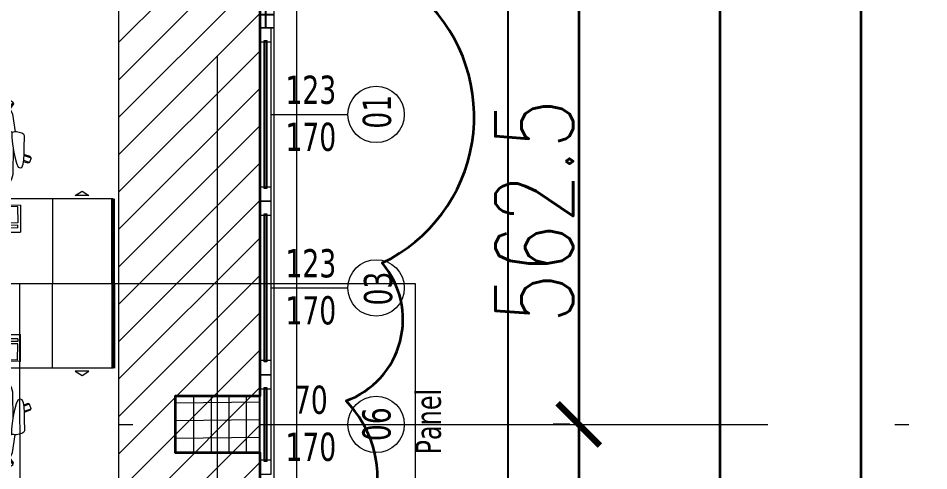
# Model space of a CAD drawing. Extents: x 6529560 to 6558080, y 5579316 to 5588131.
# Drawn here: x 6543623.87 to 6543630.32, y 5579568.52 to 5579571.72 of the extents above; entities that cross this region are included whole.
import ezdxf

# ---------------------------------------------------------------- set-up
doc = ezdxf.new("R2010")
doc.units = 0
doc.header["$MEASUREMENT"] = 0
doc.header["$PDSIZE"] = -5
doc.linetypes.add('ACAD_ISO10W100', pattern=[18, 12, -3, 0, -3])
doc.linetypes.add('GR_SOLID', pattern=[0])
doc.layers.get('0').update_dxf_attribs({"color": 2, "linetype": 'CONTINUOUS', "lineweight": 5})
doc.layers.get('Defpoints').update_dxf_attribs({"linetype": 'CONTINUOUS'})
for name, color, linetype, lineweight in [('arch_droga', 1, 'CONTINUOUS', 25), ('arch_drzwi i okna', 4, 'CONTINUOUS', 15), ('arch_drzwi i okna_znaczniki', 130, 'CONTINUOUS', 9), ('arch_fundamenty na rzucie', 3, 'CONTINUOUS', 15), ('arch_meble', 5, 'GR_SOLID', 13), ('arch_osie', 181, 'CONTINUOUS', 5), ('arch_powierzchnia', 6, 'CONTINUOUS', 35), ('arch_sciany zewnetrzne wypelnienie', 94, 'CONTINUOUS', 25), ('arch_sciany zewnętrzne', 94, 'CONTINUOUS', 18), ('arch_slupy wypelnienie', 9, 'CONTINUOUS', 13), ('arch_słupy', 8, 'CONTINUOUS', 25), ('arch_wymiary', 2, 'CONTINUOUS', 13), ('arch_wzmocnienie plyty betonowej', 6, 'CONTINUOUS', 15)]:
    doc.layers.add(name, color=color, linetype=linetype, lineweight=lineweight)
doc.styles.add('styl1', font='romans.shx', dxfattribs={"width": 0.75})
doc.styles.add('TABELKA', font='tahoma.ttf', dxfattribs={"width": 0.8})
doc.dimstyles.new('wymiary hala', dxfattribs={"dimtxt": 0.55, "dimasz": 0.3, "dimexe": 0.18, "dimexo": 0.0625, "dimgap": 0.04, "dimtad": 1, "dimtoh": 1, "dimdec": 1, "dimlfac": 100, "dimzin": 0, "dimdsep": 46, "dimtxsty": 'styl1', "dimblk": 'ARCHTICK', "dimcen": 0.09, "dimadec": 0, "dimazin": 0, "dimtfac": 1, "dimtdec": 1, "dimtofl": 0, "dimtmove": 0, "dimatfit": 3, "dimldrblk": 'ARCHTICK', "dimfxl": 1, "dimtolj": 1, "dimtzin": 0, "dimarcsym": 0})

# ---------------------------------------------------------------- blocks, each defined once
blk = doc.blocks.new('ZT_z_opisami')
at = {"layer": 'arch_droga', "color": 7, "linetype": 'Continuous'}
blk.add_line((6540949.16531281, 5579462.636775206), (6540949.165314734, 5579497.081324448), dxfattribs=at)
blk = doc.blocks.new('_ArchTick')
at = {"color": 0, "linetype": 'ByBlock', "const_width": 0.15}
blk.add_lwpolyline([(-0.5, -0.5), (0.5, 0.5)], dxfattribs=at)
blk = doc.blocks.new('*D93')
at = {"layer": 'arch_wymiary', "color": 0, "lineweight": -2, "transparency": 16777216}
for p, q in [((6543627.904740482, 5579608.220170514), (6543630.022240481, 5579608.220170514)), ((6543629.842240481, 5579608.220170514), (6543629.842240481, 5579506.970170537)), ((6543627.904741518, 5579506.970170537), (6543630.022240481, 5579506.970170537))]:
    blk.add_line(p, q, dxfattribs=at)
at = {"layer": 'Defpoints', "color": 0, "transparency": 16777216}
for p in [(6543627.842240481, 5579608.220170514), (6543627.842241517, 5579506.970170537), (6543629.842240481, 5579506.970170537)]:
    blk.add_point(p, dxfattribs=at)
at = {"layer": 'arch_wymiary', "color": 0, "lineweight": -2, "transparency": 16777216, "xscale": 0.3, "yscale": 0.3, "zscale": 0.3}
for p, rotation in [((6543629.842240481, 5579608.220170514), 90), ((6543629.842240481, 5579506.970170537), 270)]:
    blk.add_blockref('_ArchTick', p, dxfattribs=dict(at, rotation=rotation))
at = {"layer": 'arch_wymiary', "color": 0, "transparency": 16777216, "insert": (6543629.527240481, 5579557.595170525), "char_height": 0.55, "attachment_point": 5, "rotation": 90, "style": 'styl1'}
blk.add_mtext('\\A1;10125.0', dxfattribs=at)
blk = doc.blocks.new('*D97')
at = {"layer": 'arch_wymiary', "color": 0, "lineweight": -2, "transparency": 16777216}
for p, q in [((6543627.904739966, 5579585.720131917), (6543629.022240481, 5579585.720131917)), ((6543628.842240482, 5579563.220170515), (6543628.842240482, 5579585.720131917)), ((6543627.904740206, 5579563.220170515), (6543629.022240481, 5579563.220170515))]:
    blk.add_line(p, q, dxfattribs=at)
at = {"layer": 'Defpoints', "color": 0, "transparency": 16777216}
for p in [(6543627.842239966, 5579585.720131917), (6543628.842240482, 5579585.720131917), (6543627.842240206, 5579563.220170515)]:
    blk.add_point(p, dxfattribs=at)
at = {"layer": 'arch_wymiary', "color": 0, "lineweight": -2, "transparency": 16777216, "xscale": 0.3, "yscale": 0.3, "zscale": 0.3}
for p, rotation in [((6543628.842240482, 5579585.720131917), 90), ((6543628.842240482, 5579563.220170515), 270)]:
    blk.add_blockref('_ArchTick', p, dxfattribs=dict(at, rotation=rotation))
at = {"layer": 'arch_wymiary', "color": 0, "transparency": 16777216, "insert": (6543628.527240481, 5579574.470151215), "char_height": 0.55, "attachment_point": 5, "rotation": 90, "style": 'styl1'}
blk.add_mtext('\\A1;2250.0', dxfattribs=at)
blk = doc.blocks.new('*D105')
at = {"layer": 'arch_wymiary', "color": 0, "lineweight": -2, "transparency": 16777216}
for p, q in [((6543627.779840753, 5579574.470048615), (6543627.662240481, 5579574.470048615)), ((6543627.842240481, 5579574.470048615), (6543627.842240481, 5579568.84517059)), ((6543627.779840753, 5579568.84517059), (6543627.662240481, 5579568.84517059))]:
    blk.add_line(p, q, dxfattribs=at)
at = {"layer": 'Defpoints', "color": 0, "transparency": 16777216}
for p in [(6543627.842340753, 5579574.470048615), (6543627.842240481, 5579568.84517059), (6543627.842340753, 5579568.84517059)]:
    blk.add_point(p, dxfattribs=at)
at = {"layer": 'arch_wymiary', "color": 0, "lineweight": -2, "transparency": 16777216, "xscale": 0.3, "yscale": 0.3, "zscale": 0.3}
for p, rotation in [((6543627.842240481, 5579574.470048615), 90), ((6543627.842240481, 5579568.84517059), 270)]:
    blk.add_blockref('_ArchTick', p, dxfattribs=dict(at, rotation=rotation))
at = {"layer": 'arch_wymiary', "color": 0, "transparency": 16777216, "insert": (6543627.527240481, 5579570.357609679), "char_height": 0.55, "attachment_point": 5, "rotation": 90, "style": 'styl1'}
blk.add_mtext('\\A1;562.5', dxfattribs=at)
blk = doc.blocks.new('*D106')
at = {"layer": 'arch_wymiary', "color": 0, "lineweight": -2, "transparency": 16777216}
for p, q in [((6543627.779840753, 5579568.84517059), (6543627.662240481, 5579568.84517059)), ((6543627.842240481, 5579568.84517059), (6543627.842240481, 5579563.220170515)), ((6543627.904740206, 5579563.220170515), (6543628.022240482, 5579563.220170515))]:
    blk.add_line(p, q, dxfattribs=at)
at = {"layer": 'Defpoints', "color": 0, "transparency": 16777216}
for p in [(6543627.842340753, 5579568.84517059), (6543627.842240206, 5579563.220170515), (6543627.842240481, 5579563.220170515)]:
    blk.add_point(p, dxfattribs=at)
at = {"layer": 'arch_wymiary', "color": 0, "lineweight": -2, "transparency": 16777216, "xscale": 0.3, "yscale": 0.3, "zscale": 0.3}
for p, rotation in [((6543627.842240481, 5579568.84517059), 90), ((6543627.842240481, 5579563.220170515), 270)]:
    blk.add_blockref('_ArchTick', p, dxfattribs=dict(at, rotation=rotation))
at = {"layer": 'arch_wymiary', "color": 0, "transparency": 16777216, "insert": (6543627.527240481, 5579566.032670552), "char_height": 0.55, "attachment_point": 5, "rotation": 90, "style": 'styl1'}
blk.add_mtext('\\A1;562.5', dxfattribs=at)
blk = doc.blocks.new('biurko_nowe')
at = {"layer": 'arch_meble'}
for p, q in [((0, 0), (1.600001689977943, 0)), ((0, 0), (1.600001689977943, 0)), ((0, 0), (0, -0.6000006869435311)), ((1.600001689977943, 0), (1.600001689977943, -0.6000007493421436)), ((1.600001689977943, 0), (1.600001689977943, -0.6000007493421436)), ((0.7906813872978092, -0.0795829808339477), (0.4108569035306573, -0.2345217624679208)), ((0.8057896271347998, -0.1166200572624803), (0.4259651433676482, -0.2715588398277759)), ((0.5300683714449406, -0.1426927149295807), (0.6412534378468991, -0.0973378745839)), ((0.6563616786152126, -0.1343749519437551), (0.6412534378468991, -0.0973378745839)), ((0.8057896271347998, -0.1166200572624803), (0.7906813872978092, -0.0795829808339477)), ((0.5451766112819314, -0.1797297922894359), (0.5300683714449406, -0.1426927149295807)), ((0.4259651433676482, -0.2715588398277759), (0.4108569035306573, -0.2345217624679208)), ((0.4603331731632352, -0.550135612487793), (0.4618332730606199, -0.3596412800252438)), ((0.4618332730606199, -0.3596412800252438), (0.9444189127534627, -0.3634415324777365)), ((0.9429188137874007, -0.5539358640089631), (0.9444189127534627, -0.3634415324777365)), ((0.4830112457275391, -0.5403138743713499), (0.4839146528393031, -0.4255922874435783)), ((0.4839146528393031, -0.4255922874435783), (0.5489127179607749, -0.4261041330173612)), ((0.4841951122507453, -0.3899773471057415), (0.4840478664264083, -0.4086757907643915)), ((0.9240347743034362, -0.4121405882760883), (0.4840478664264083, -0.4086757907643915)), ((0.9241820201277732, -0.3934421446174383), (0.4841951122507453, -0.3899773471057415)), ((0.5480093117803336, -0.5408257190138102), (0.5489127179607749, -0.4261041330173612)), ((0.5539125697687269, -0.4261435056105256), (0.5534816356375813, -0.4808668773621321)), ((0.60891093313694, -0.4265766050666571), (0.5539125697687269, -0.4261435056105256)), ((0.60891093313694, -0.4265766050666571), (0.6084799990057946, -0.4812999768182636)), ((0.613007377833128, -0.5413375645875931), (0.6139107840135694, -0.4266159776598215)), ((0.923901560716331, -0.4290570849552751), (0.6139107840135694, -0.4266159776598215)), ((0.922998153604567, -0.543778670951724), (0.923901560716331, -0.4290570849552751)), ((0.9241820201277732, -0.3934421446174383), (0.9240347743034362, -0.4121405882760883)), ((0.5534816356375813, -0.4808668773621321), (0.6084799990057946, -0.4812999768182636)), ((0.5732448045164347, -0.5110234748572112), (0.5731266858056188, -0.5260230293497444)), ((0.5882443580776453, -0.5111415935680271), (0.5732448045164347, -0.5110234748572112)), ((0.588126240298152, -0.5261411471292377), (0.5882443580776453, -0.5111415935680271)), ((0.9429188137874007, -0.5539358640089631), (0.4603331731632352, -0.550135612487793)), ((0.5480093117803336, -0.5408257190138102), (0.4830112457275391, -0.5403138743713499)), ((0.5530091635882854, -0.5408650916069746), (0.5531272813677788, -0.525865538045764)), ((0.6080075269564987, -0.5412981910631061), (0.5530091635882854, -0.5408650916069746)), ((0.5731266858056188, -0.5260230293497444), (0.5531272813677788, -0.525865538045764)), ((0.608125644735992, -0.5262986375018955), (0.588126240298152, -0.5261411471292377)), ((0.6080075269564987, -0.5412981910631061), (0.608125644735992, -0.5262986375018955)), ((0.922998153604567, -0.543778670951724), (0.613007377833128, -0.5413375645875931)), ((1.600001689977943, -0.6000007493421436), (-9.313226e-10, -0.6000007493421436)), ((0.6264113476499916, -0.6229692585766315, 7.579553257383031), (0.6336949830874801, -0.6156529122963548, 7.579553257383031)), ((0.6265009650960565, -0.6629692073911428, 7.579553257383031), (0.6264113476499916, -0.6229692585766315, 7.579553257383031)), ((0.6336922273039818, -0.6144229136407376, 7.579553257383031), (0.6531382109969855, -0.6143793463706971, 7.579553257383031)), ((0.6338200001046062, -0.6714528417214752, 7.579553257383031), (0.6336922273039818, -0.6144229136407376, 7.579553257383031)), ((0.6725841946899891, -0.6143357791006565, 7.579553257383031), (0.6531382109969855, -0.6143793463706971, 7.579553257383031)), ((0.6727119665592909, -0.6713657071813941, 7.579553257383031), (0.6725841946899891, -0.6143357791006565, 7.579553257383031)), ((0.6799032967537642, -0.6228494131937623, 7.579553257383031), (0.6725869504734874, -0.6155657768249512, 7.579553257383031)), ((0.6799929141998291, -0.6628493620082736, 7.579553257383031), (0.6799032967537642, -0.6228494131937623, 7.579553257383031)), ((1.427901355549693, -0.6227659145370126), (1.332100294530391, -0.6227659145370126)), ((1.332100294530391, -0.6227659145370126), (1.380000825040042, -0.6529601151123643)), ((1.380000825040042, -0.6529601151123643), (1.427901355549693, -0.6227659145370126)), ((0.4561648229137063, -0.709611008875072, 7.579553257383031), (0.4436806784942747, -0.7167090056464076, 7.579553257383031)), ((0.4998385170474649, -0.693333100527525, 7.579553257383031), (0.4561648229137063, -0.709611008875072, 7.579553257383031)), ((0.8067901460453867, -0.6926453942433, 7.579553257383031), (0.4998385170474649, -0.693333100527525, 7.579553257383031)), ((0.6338173113763333, -0.670252843759954, 7.579553257383031), (0.6265009650960565, -0.6629692073911428, 7.579553257383031)), ((0.6338200001046062, -0.6714528417214752, 7.579553257383031), (0.6416599899530411, -0.6714352769777179, 7.579553257383031)), ((0.6416334407404066, -0.6595852915197611, 7.579553257383031), (0.6438002418726683, -0.6536904154345394, 7.579553257383031)), ((0.6417083386331797, -0.6930152494460345, 7.579553257383031), (0.6416334407404066, -0.6595852915197611, 7.579553257383031)), ((0.6438002418726683, -0.6536904154345394, 7.579553257383031), (0.6513157961890103, -0.651693569496274, 7.579553257383031)), ((0.6513157961890103, -0.651693569496274, 7.579553257383031), (0.65322180185467, -0.6516892993822694, 7.579553257383031)), ((0.65512780752033, -0.6516850292682648, 7.579553257383031), (0.65322180185467, -0.6516892993822694, 7.579553257383031)), ((0.6626522345468402, -0.6536481780931354, 7.579553257383031), (0.65512780752033, -0.6516850292682648, 7.579553257383031)), ((0.6648454274982214, -0.6595332864671946, 7.579553257383031), (0.6626522345468402, -0.6536481780931354, 7.579553257383031)), ((0.6649203253909945, -0.6929632443934679, 7.579553257383031), (0.6648454274982214, -0.6595332864671946, 7.579553257383031)), ((0.6727119665592909, -0.6713657071813941, 7.579553257383031), (0.664871976710856, -0.6713832719251513, 7.579553257383031)), ((0.6727092787623405, -0.6701657082885504, 7.579553257383031), (0.6799929141998291, -0.6628493620082736, 7.579553257383031)), ((0.850536341778934, -0.7087274445220828, 7.579553257383031), (0.8067901460453867, -0.6926453942433, 7.579553257383031)), ((0.8630521660670638, -0.7157694296911359, 7.579553257383031), (0.850536341778934, -0.7087274445220828, 7.579553257383031)), ((0.4269714895635844, -0.7394165266305209, 7.579553257383031), (0.4165554819628597, -0.7724599875509739, 7.579553257383031)), ((0.4169905940070749, -0.9666684418916702, 7.579553257383031), (0.4165554819628597, -0.7724599875509739, 7.579553257383031)), ((0.4345511896535755, -0.7258794941008091, 7.579553257383031), (0.4269714895635844, -0.7394165266305209, 7.579553257383031)), ((0.4436806784942747, -0.7167090056464076, 7.579553257383031), (0.4345511896535755, -0.7258794941008091, 7.579553257383031)), ((0.4545789733529091, -0.7513466076925397, 7.579553257383031), (0.4450884200632573, -0.7814541812986135, 7.579553257383031)), ((0.4586492236703635, -0.7440773081034422, 7.579553257383031), (0.4545789733529091, -0.7513466076925397, 7.579553257383031)), ((0.4620085526257754, -0.7407028917223215, 7.579553257383031), (0.4586492236703635, -0.7440773081034422, 7.579553257383031)), ((0.4688636939972639, -0.7368053263053298, 7.579553257383031), (0.4620085526257754, -0.7407028917223215, 7.579553257383031)), ((0.5052649648860097, -0.7232379699125886, 7.579553257383031), (0.4688636939972639, -0.7368053263053298, 7.579553257383031)), ((0.801497752778232, -0.7225742796435953, 7.579553257383031), (0.5052649648860097, -0.7232379699125886, 7.579553257383031)), ((0.8379594506695865, -0.7359783900901676, 7.579553257383031), (0.801497752778232, -0.7225742796435953, 7.579553257383031)), ((0.8448319882154464, -0.7398452004417777, 7.579553257383031), (0.8379594506695865, -0.7359783900901676, 7.579553257383031)), ((0.8482064045965672, -0.7432045293971897, 7.579553257383031), (0.8448319882154464, -0.7398452004417777, 7.579553257383031)), ((0.8523091860115528, -0.7504555182531476, 7.579553257383031), (0.8482064045965672, -0.7432045293971897, 7.579553257383031)), ((0.8619345519691705, -0.7805202640593052, 7.579553257383031), (0.8523091860115528, -0.7504555182531476, 7.579553257383031)), ((0.8722226545214653, -0.7248989185318351, 7.579553257383031), (0.8630521660670638, -0.7157694296911359, 7.579553257383031)), ((0.8798629352822899, -0.7384018516167999, 7.579553257383031), (0.8722226545214653, -0.7248989185318351, 7.579553257383031)), ((0.8904269011691212, -0.7713983077555895, 7.579553257383031), (0.8798629352822899, -0.7384018516167999, 7.579553257383031)), ((0.8908620132133364, -0.9656067620962858, 7.579553257383031), (0.8904269011691212, -0.7713983077555895, 7.579553257383031)), ((0.3536297343671322, -0.8235611598938704, 7.579553257383031), (0.3446501325815916, -0.8460713624954223, 7.579553257383031)), ((0.3655329085886478, -0.8204944804310798, 7.579553257383031), (0.3536297343671322, -0.8235611598938704, 7.579553257383031)), ((0.3800249211490154, -0.8258320316672325, 7.579553257383031), (0.3655329085886478, -0.8204944804310798, 7.579553257383031)), ((0.3930380400270223, -0.8539829831570386, 7.579553257383031), (0.3800249211490154, -0.8258320316672325, 7.579553257383031)), ((0.9143094001337885, -0.8528151074424386, 7.579553257383031), (0.9271962475031614, -0.8246061289682984, 7.579553257383031)), ((0.9271962475031614, -0.8246061289682984, 7.579553257383031), (0.9416641984134912, -0.8192036943510174, 7.579553257383031)), ((0.9416641984134912, -0.8192036943510174, 7.579553257383031), (0.9535809941589832, -0.8222170062363147, 7.579553257383031)), ((0.9535809941589832, -0.8222170062363147, 7.579553257383031), (0.9626613706350327, -0.8446867475286126, 7.579553257383031)), ((0.288981762714684, -0.891526254825294, 7.579553257383031), (0.2997171645984053, -0.8582120779901742, 7.579553257383031)), ((0.3381574796512723, -0.9073861399665474, 7.579553257383031), (0.288981762714684, -0.891526254825294, 7.579553257383031)), ((0.2901436202228069, -0.8919009706005454, 7.579553257383031), (0.2948532178997993, -0.9010931365191936, 7.579553257383031)), ((0.2948532178997993, -0.9010931365191936, 7.579553257383031), (0.3329308619722724, -0.9133678721264004, 7.579553257383031)), ((0.2997171645984053, -0.8582120779901742, 7.579553257383031), (0.3408044353127479, -0.871458795852959, 7.579553257383031)), ((0.300511316396296, -0.8584681153297424, 7.579553257383031), (0.3102066656574607, -0.8535085590556263, 7.579553257383031)), ((0.3102066656574607, -0.8535085590556263, 7.579553257383031), (0.3419720167294145, -0.8637509895488619, 7.579553257383031)), ((0.3398708021268249, -0.8776221890002489, 7.579553257383031), (0.3376576220616698, -0.916377292945981, 7.579553257383031)), ((0.3446501325815916, -0.8460713624954223, 7.579553257383031), (0.3398708021268249, -0.8776221890002489, 7.579553257383031)), ((0.4049865817651153, -0.8979463782161474, 7.579553257383031), (0.3930380400270223, -0.8539829831570386, 7.579553257383031)), ((0.4135064724832774, -0.9425174575299023, 7.579553257383031), (0.4049865817651153, -0.8979463782161474, 7.579553257383031)), ((0.8942378824576735, -0.9414404090493917, 7.579553257383031), (0.9025579709559679, -0.8968316009268164, 7.579553257383031)), ((0.9025579709559679, -0.8968316009268164, 7.579553257383031), (0.9143094001337885, -0.8528151074424386, 7.579553257383031)), ((0.9626613706350327, -0.8446867475286126, 7.579553257383031), (0.9675820274278522, -0.8762158416211605, 7.579553257383031)), ((0.9971378166228532, -0.8519695326685905, 7.579553257383031), (0.965418679639697, -0.8623541956767439, 7.579553257383031)), ((1.007648288272321, -0.8566260021179914, 7.579553257383031), (0.9666207861155272, -0.8700566934421659, 7.579553257383031)), ((0.9675820274278522, -0.8762158416211605, 7.579553257383031), (0.9699688414111733, -0.9149606395512819, 7.579553257383031)), ((0.9694287003949285, -0.9059718158096075, 7.579553257383031), (1.018532859161496, -0.8898917408660054, 7.579553257383031)), ((1.012704329565167, -0.8994848355650901, 7.579553257383031), (0.9746820693835616, -0.9119300683960317, 7.579553257383031)), ((1.006855291314423, -0.856885596178472, 7.579553257383031), (0.9971378166228532, -0.8519695326685905, 7.579553257383031)), ((1.018532859161496, -0.8898917408660054, 7.579553257383031), (1.007648288272321, -0.8566260021179914, 7.579553257383031)), ((1.017372691072523, -0.8902716599404811, 7.579553257383031), (1.012704329565167, -0.8994848355650901, 7.579553257383031)), ((0.3329308619722724, -0.9133678721264004, 7.579553257383031), (0.3379771271720529, -0.9107824219390749, 7.579553257383031)), ((0.3376576220616698, -0.916377292945981, 7.579553257383031), (0.3370841406285763, -0.95945874042809, 7.579553257383031)), ((0.3370841406285763, -0.95945874042809, 7.579553257383031), (0.3374083861708641, -1.046158339828252, 7.579553257383031)), ((0.4205356622114778, -0.9912418918684124, 7.579553257383031), (0.4135064724832774, -0.9425174575299023, 7.579553257383031)), ((0.8874270897358655, -0.9901958517730236, 7.579553257383031), (0.8942378824576735, -0.9414404090493917, 7.579553257383031)), ((0.9746820693835616, -0.9119300683960317, 7.579553257383031), (0.9696242697536945, -0.9093672567978501, 7.579553257383031)), ((0.9699688414111733, -0.9149606395512819, 7.579553257383031), (0.9707353580743074, -0.9580390844494104, 7.579553257383031)), ((0.9707353580743074, -0.9580390844494104, 7.579553257383031), (0.9707996044307947, -1.044739265926182, 7.579553257383031)), ((0.4251740342006088, -1.035141665488481, 7.579553257383031), (0.4205356622114778, -0.9912418918684124, 7.579553257383031)), ((0.8829854736104606, -1.034115967340767, 7.579553257383031), (0.8874270897358655, -0.9901958517730236, 7.579553257383031)), ((0.3374083861708641, -1.046158339828252, 7.579553257383031), (0.3419903367757797, -1.055948111228644, 7.579553257383031)), ((0.3419903367757797, -1.055948111228644, 7.579553257383031), (0.3556505953893065, -1.064967540092766, 7.579553257383031)), ((0.3556505953893065, -1.064967540092766, 7.579553257383031), (0.3733543073758483, -1.071057898923754, 7.579553257383031)), ((0.3733543073758483, -1.071057898923754, 7.579553257383031), (0.392522550188005, -1.074704967439174, 7.579553257383031)), ((0.392522550188005, -1.074704967439174, 7.579553257383031), (0.4072745703160763, -1.075581920333206, 7.579553257383031)), ((0.4230444487184287, -1.200477058067917, 7.579553257383031), (0.4026814009994269, -1.075308873318135, 7.579553257383031)), ((0.4072745703160763, -1.075581920333206, 7.579553257383031), (0.413776564411819, -1.07199733890593, 7.579553257383031)), ((0.413776564411819, -1.07199733890593, 7.579553257383031), (0.4235053416341544, -1.071435539983212, 7.579553257383031)), ((0.4235053416341544, -1.071435539983212, 7.579553257383031), (0.4248255519196391, -1.07186753116548, 7.579553257383031)), ((0.4248255519196391, -1.07186753116548, 7.579553257383031), (0.4271114841103554, -1.06970745511353, 7.579553257383031)), ((0.4248255519196391, -1.07186753116548, 7.579553257383031), (0.5206508785486222, -1.104988018982112, 7.579553257383031)), ((0.4271114841103554, -1.06970745511353, 7.579553257383031), (0.4251740342006088, -1.035141665488481, 7.579553257383031)), ((0.5206508785486222, -1.104988018982112, 7.579553257383031), (0.653569950722158, -1.077570119872689, 7.579553257383031)), ((0.7878225585445762, -1.10438943747431, 7.579553257383031), (0.6547819655388594, -1.077567405067384, 7.579553257383031)), ((0.883498515933752, -1.070839903317391, 7.579553257383031), (0.7878225585445762, -1.10438943747431, 7.579553257383031)), ((0.8812029277905821, -1.068690091371536, 7.579553257383031), (0.8829854736104606, -1.034115967340767, 7.579553257383031)), ((0.883498515933752, -1.070839903317391, 7.579553257383031), (0.8812029277905821, -1.068690091371536, 7.579553257383031)), ((0.8848167769610881, -1.070402001030743, 7.579553257383031), (0.883498515933752, -1.070839903317391, 7.579553257383031)), ((0.894547974690795, -1.070920201018452, 7.579553257383031), (0.8848167769610881, -1.070402001030743, 7.579553257383031)), ((0.8858558814972639, -1.199440157972276, 7.579553257383031), (0.9056578641757369, -1.074181986041367, 7.579553257383031)), ((0.9010659642517566, -1.074475611560046, 7.579553257383031), (0.894547974690795, -1.070920201018452, 7.579553257383031)), ((0.9158139070495963, -1.073532566428184, 7.579553257383031), (0.9010659642517566, -1.074475611560046, 7.579553257383031)), ((0.9349656160920858, -1.069799643941223, 7.579553257383031), (0.9158139070495963, -1.073532566428184, 7.579553257383031)), ((0.9526418596506118, -1.063630018383264, 7.579553257383031), (0.9349656160920858, -1.069799643941223, 7.579553257383031)), ((0.9662615666165947, -1.054549470543861, 7.579553257383031), (0.9526418596506118, -1.063630018383264, 7.579553257383031)), ((0.9707996044307947, -1.044739265926182, 7.579553257383031), (0.9662615666165947, -1.054549470543861, 7.579553257383031)), ((0.4365509049966932, -1.230116909369826, 7.579553257383031), (0.4230444487184287, -1.200477058067917, 7.579553257383031)), ((0.8724823724478483, -1.229140232317149, 7.579553257383031), (0.8858558814972639, -1.199440157972276, 7.579553257383031)), ((0.4163970453664661, -1.273062224499881, 7.579553257383031), (0.4398345155641437, -1.240649592131376, 7.579553257383031)), ((0.4181150691583753, -1.283822443336248, 7.579553257383031), (0.4163970453664661, -1.273062224499881, 7.579553257383031)), ((0.4176326515153051, -1.284489498473703, 7.579553257383031), (0.4483242128044367, -1.242051182314753, 7.579553257383031)), ((0.445998702198267, -1.304996023885905, 7.579553257383031), (0.4176326515153051, -1.284489498473703, 7.579553257383031)), ((0.4385707341134549, -1.232206945307552, 7.579553257383031), (0.4365509049966932, -1.230116909369826, 7.579553257383031)), ((0.440298741683364, -1.233608526177704, 7.579553257383031), (0.4385707341134549, -1.232206945307552, 7.579553257383031)), ((0.4398345155641437, -1.240649592131376, 7.579553257383031), (0.4450193755328656, -1.239820584654808, 7.579553257383031)), ((0.4426206657662988, -1.234463326632976, 7.579553257383031), (0.440298741683364, -1.233608526177704, 7.579553257383031)), ((0.4458367703482509, -1.241646148264408, 7.579553257383031), (0.4426206657662988, -1.234463326632976, 7.579553257383031)), ((0.4526255140081048, -1.242751568555831, 7.579553257383031), (0.4458367703482509, -1.241646148264408, 7.579553257383031)), ((0.4806455560028553, -1.257089924067258, 7.579553257383031), (0.445998702198267, -1.304996023885905, 7.579553257383031)), ((0.4487543841823936, -1.258429674431681, 7.579553257383031), (0.456020524725318, -1.245297964662313, 7.579553257383031)), ((0.4487543841823936, -1.258429674431681, 7.579553257383031), (0.4536479767411948, -1.264488734304904, 7.579553257383031)), ((0.4657714124768973, -1.252611527219414, 7.579553257383031), (0.4526255140081048, -1.242751568555831, 7.579553257383031)), ((0.4536479767411948, -1.264488734304904, 7.579553257383031), (0.4609042862430215, -1.267292487435042, 7.579553257383031)), ((0.4569128407165409, -1.302361561916768, 7.579553257383031), (0.4803457343950868, -1.269920564256608, 7.579553257383031)), ((0.4609042862430215, -1.267292487435042, 7.579553257383031), (0.4661164823919535, -1.263800796121358, 7.579553257383031)), ((0.4657714124768973, -1.252611527219414, 7.579553257383031), (0.505728516727686, -1.264642051421105, 7.579553257383031)), ((0.4661164823919535, -1.263800796121358, 7.579553257383031), (0.472690754570067, -1.254706882871687, 7.579553257383031)), ((0.4803457343950868, -1.269920564256608, 7.579553257383031), (0.478708035312593, -1.259768927469849, 7.579553257383031)), ((0.505728516727686, -1.264642051421105, 7.579553257383031), (0.6037406260147691, -1.269882482476532, 7.579553257383031)), ((0.6037406260147691, -1.269882482476532, 7.579553257383031), (0.6546074729412795, -1.270171814598143, 7.579553257383031)), ((0.7054725140333176, -1.269654558040201, 7.579553257383031), (0.6546074729412795, -1.270171814598143, 7.579553257383031)), ((0.8034601574763655, -1.263975002802908, 7.579553257383031), (0.7054725140333176, -1.269654558040201, 7.579553257383031)), ((0.8433629525825381, -1.251765557564795, 7.579553257383031), (0.8034601574763655, -1.263975002802908, 7.579553257383031)), ((0.8285090262070298, -1.25631055701524, 7.579553257383031), (0.8633701922371984, -1.304060929454863, 7.579553257383031)), ((0.8288663364946842, -1.269139725714921, 7.579553257383031), (0.8304585311561822, -1.258980852551758, 7.579553257383031)), ((0.8524443581700325, -1.301475398242473, 7.579553257383031), (0.8288663364946842, -1.269139725714921, 7.579553257383031)), ((0.8430680241435766, -1.262956260703504, 7.579553257383031), (0.8364530690014362, -1.25389189645648, 7.579553257383031)), ((0.8482958143576979, -1.266424560919404, 7.579553257383031), (0.8430680241435766, -1.262956260703504, 7.579553257383031)), ((0.8433629525825381, -1.251765557564795, 7.579553257383031), (0.8564645387232303, -1.241846792399883, 7.579553257383031)), ((0.8555394867435097, -1.263588321395218, 7.579553257383031), (0.8482958143576979, -1.266424560919404, 7.579553257383031)), ((0.8604058809578418, -1.257507394999265, 7.579553257383031), (0.853080972097814, -1.244408375583589, 7.579553257383031)), ((0.8604058809578418, -1.257507394999265, 7.579553257383031), (0.8555394867435097, -1.263588321395218, 7.579553257383031)), ((0.8564645387232303, -1.241846792399883, 7.579553257383031), (0.8632482606917619, -1.240710964426398, 7.579553257383031)), ((0.8916440708562731, -1.283427505753934, 7.579553257383031), (0.8607626585289835, -1.241127138957381, 7.579553257383031)), ((0.8632482606917619, -1.240710964426398, 7.579553257383031), (0.8664321480318903, -1.233513804152607, 7.579553257383031)), ((0.8633701922371984, -1.304060929454863, 7.579553257383031), (0.8916440708562731, -1.283427505753934, 7.579553257383031)), ((0.8692459901794791, -1.239687522873282, 7.579553257383031), (0.8640574673190712, -1.238881756551563, 7.579553257383031)), ((0.8664321480318903, -1.233513804152607, 7.579553257383031), (0.8687502183020114, -1.232648607343435, 7.579553257383031)), ((0.8687502183020114, -1.232648607343435, 7.579553257383031), (0.870471928268671, -1.231239297427237, 7.579553257383031)), ((0.8928284607827663, -1.271994809620082, 7.579553257383031), (0.8692459901794791, -1.239687522873282, 7.579553257383031)), ((0.870471928268671, -1.231239297427237, 7.579553257383031), (0.8724823724478483, -1.229140232317149, 7.579553257383031)), ((0.8911586692556738, -1.282762618735432, 7.579553257383031), (0.8928284607827663, -1.271994809620082, 7.579553257383031)), ((0.4512343863025308, -1.3032763376832, 7.579553257383031), (0.4569128407165409, -1.302361561916768, 7.579553257383031)), ((0.8581268545240163, -1.302364720962941, 7.579553257383031), (0.8524443581700325, -1.301475398242473, 7.579553257383031))]:
    blk.add_line(p, q, dxfattribs=at)
at = {"layer": 'arch_meble', "extrusion": (0, 0, -1)}
for p, q in [((1.170000562444329, -0.6000003749504687), (1.170001093298196, 3.753229976e-07)), ((1.170001093298196, 3.753229976e-07), (1.590001618489623, 3.7252903e-09)), ((1.590001618489623, 3.7252903e-09), (1.590001087635755, -0.6000007465481759)), ((1.610001761466264, 3.7252903e-09), (1.610002292320132, -0.6000007465481759)), ((1.170001093298196, -3.753229976e-07), (1.590001618489623, -3.7252903e-09)), ((1.590001087635755, -0.6000007465481759), (1.170000562444329, -0.6000003749504687))]:
    blk.add_line(p, q, dxfattribs=at)

msp = doc.modelspace()

# ---------------------------------------------------------------- hatches: boundary and pattern name
at = {"layer": 'arch_sciany zewnetrzne wypelnienie'}
h = msp.add_hatch(dxfattribs=at)
h.set_pattern_fill('ANSI37', color=256, angle=45)
h.set_pattern_definition([(90, (0, 0), (-0.125, 0), []), (180, (0, 0), (0, -0.125), [])])
h.paths.add_polyline_path([(6543516.882245463, 5579607.877415784), (6543516.982245128, 5579607.877415784), (6543516.982242956, 5579608.520230732), (6543547.557245959, 5579608.520186924), (6543547.557244862, 5579608.620186923), (6543516.882245463, 5579608.620169254)])
h.paths.add_polyline_path([(6543625.582240374, 5579601.259691288), (6543625.682240374, 5579601.259691288), (6543625.682240374, 5579608.620169254), (6543548.557245411, 5579608.620169254), (6543548.557245411, 5579608.520169252), (6543625.582240363, 5579608.520169343)])
h.paths.add_polyline_path([(6543625.582240367, 5579595.63472758), (6543625.682260633, 5579595.636286528), (6543625.682260633, 5579598.301250231), (6543625.582240367, 5579598.299691282)])
h.paths.add_polyline_path([(6543625.582240386, 5579590.969931578), (6543625.682240384, 5579590.969931578), (6543625.682240384, 5579592.674727577), (6543625.582240386, 5579592.674727577)])
h.paths.add_polyline_path([(6543625.58224039, 5579587.062670549), (6543625.682240389, 5579587.062670549), (6543625.682240389, 5579587.509931574), (6543625.58224039, 5579587.509931574)])
h.paths.add_polyline_path([(6543625.582268345, 5579579.827670552), (6543625.682240392, 5579579.827670552), (6543625.682240392, 5579586.062670553), (6543625.582268345, 5579586.062670553)])
h.paths.add_polyline_path([(6543625.582240401, 5579578.305503315), (6543625.682240399, 5579578.305503315), (6543625.682240399, 5579578.827670554), (6543625.582240401, 5579578.827670554)])
h.paths.add_polyline_path([(6543625.582240285, 5579573.303389323), (6543625.682240399, 5579573.303389323), (6543625.682240405, 5579574.845503309), (6543625.582240292, 5579574.845503309)])
h.paths.add_polyline_path([(6543625.682217282, 5579571.657718431), (6543625.582247914, 5579571.657718275), (6543625.582247914, 5579572.310889174), (6543625.682217282, 5579572.31088933)])
h.paths.add_polyline_path([(6543625.582241054, 5579539.384691117), (6543625.682240407, 5579539.384691117), (6543625.682217282, 5579563.572718509), (6543625.58221793, 5579563.572718509)])
h.paths.add_polyline_path([(6543625.582240395, 5579533.759727403), (6543625.682239859, 5579533.759727403), (6543625.682240448, 5579536.424691112), (6543625.582240395, 5579536.424691112)])
h.paths.add_polyline_path([(6543625.582240468, 5579517.879670332), (6543625.682240469, 5579517.879670334), (6543625.682240454, 5579530.799727409), (6543625.582240454, 5579530.799727409)])
h.paths.add_polyline_path([(6543516.982245489, 5579517.879664059), (6543516.98224614, 5579524.070166953), (6543516.88221152, 5579524.070167422), (6543516.882245488, 5579517.879670334)])
h.paths.add_polyline_path([(6543516.982245509, 5579527.182670152), (6543516.882245511, 5579527.182670152), (6543516.882211518, 5579526.132667423), (6543516.982211515, 5579526.132667423)])
h.paths.add_polyline_path([(6543516.982217741, 5579536.895223847), (6543516.882245467, 5579536.895224315), (6543516.882245467, 5579529.245170156), (6543516.982245477, 5579529.245170156)])
h.paths.add_polyline_path([(6543516.882245463, 5579540.367669261), (6543516.982245153, 5579540.367669261), (6543516.982245153, 5579538.957723849), (6543516.882245463, 5579538.957723849)])
at = {"layer": 'arch_slupy wypelnienie'}
h = msp.add_hatch(dxfattribs=at)
h.set_pattern_fill('ANSI37', color=256, angle=225)
h.set_pattern_definition([(270, (-171.3873263392597, 0), (0.125, 0), []), (0, (-171.3873263392597, 0), (0, 0.125), [])])
h.paths.add_polyline_path([(6543624.982265797, 5579568.645157211), (6543625.582265794, 5579568.645218468), (6543625.582224952, 5579569.04521847), (6543624.982224964, 5579569.045157204)])
at = {"layer": 'arch_wzmocnienie plyty betonowej', "transparency": 33554597}
h = msp.add_hatch(dxfattribs=at)
h.set_pattern_fill('ANSI31', color=256, scale=1.5, style=0)
h.set_pattern_definition([(45, (-171.3873263392597, 0), (-0.1325825214724776, 0.1325825214724777), [])])
h.paths.add_polyline_path([(6543624.582240202, 5579591.454588229), (6543625.582240781, 5579591.454588229), (6543625.582241049, 5579540.604570951), (6543624.582240469, 5579540.604570951)])

# ---------------------------------------------------------------- linework, layer by layer
at = {"layer": 'arch_drzwi i okna'}
for p, q in [((6543625.582245364, 5579570.52771843), (6543625.582245364, 5579571.557718431)), ((6543625.612245363, 5579571.557718431), (6543625.632245363, 5579571.557718431)), ((6543625.662245363, 5579570.52771843), (6543625.662245363, 5579571.557718431)), ((6543625.612245363, 5579570.52771843), (6543625.632245363, 5579570.52771843)), ((6543625.582245364, 5579569.297718432), (6543625.582245364, 5579570.327718433)), ((6543625.612245363, 5579570.327718433), (6543625.632245363, 5579570.327718433)), ((6543625.662245363, 5579569.297718432), (6543625.662245363, 5579570.327718433)), ((6543625.612245363, 5579569.297718432), (6543625.632245363, 5579569.297718432)), ((6543625.582245372, 5579568.59271851), (6543625.582245372, 5579569.097718428)), ((6543625.612245373, 5579569.097718428), (6543625.632245372, 5579569.097718428)), ((6543625.662245371, 5579568.59271851), (6543625.662245371, 5579569.097718428)), ((6543625.612245373, 5579568.59271851), (6543625.632245372, 5579568.59271851))]:
    msp.add_line(p, q, dxfattribs=at)
for points in [[(6543625.582245364, 5579571.557718431), (6543625.612245363, 5579571.557718431), (6543625.612245363, 5579571.56771843), (6543625.632245363, 5579571.56771843), (6543625.632245363, 5579571.557718431), (6543625.662245363, 5579571.557718431), (6543625.662245363, 5579571.657718431), (6543625.582245364, 5579571.657718431), (6543625.582245364, 5579571.557718431)], [(6543625.662245363, 5579570.52771843), (6543625.632245363, 5579570.52771843), (6543625.632245363, 5579570.517718429), (6543625.612245363, 5579570.517718429), (6543625.612245363, 5579570.52771843), (6543625.582245364, 5579570.52771843), (6543625.582245364, 5579570.427718431), (6543625.662245363, 5579570.427718431), (6543625.662245363, 5579570.52771843)], [(6543625.582245364, 5579570.327718433), (6543625.612245363, 5579570.327718433), (6543625.612245363, 5579570.337718431), (6543625.632245363, 5579570.337718431), (6543625.632245363, 5579570.327718433), (6543625.662245363, 5579570.327718433), (6543625.662245363, 5579570.427718431), (6543625.582245364, 5579570.427718431), (6543625.582245364, 5579570.327718433)], [(6543625.662245363, 5579569.297718432), (6543625.632245363, 5579569.297718432), (6543625.632245363, 5579569.28771843), (6543625.612245363, 5579569.28771843), (6543625.612245363, 5579569.297718432), (6543625.582245364, 5579569.297718432), (6543625.582245364, 5579569.19771843), (6543625.662245363, 5579569.19771843), (6543625.662245363, 5579569.297718432)], [(6543625.582245372, 5579569.097718428), (6543625.612245373, 5579569.097718428), (6543625.612245373, 5579569.107718431), (6543625.632245372, 5579569.107718431), (6543625.632245372, 5579569.097718428), (6543625.662245371, 5579569.097718428), (6543625.662245371, 5579569.19771843), (6543625.582245372, 5579569.19771843), (6543625.582245372, 5579569.097718428)], [(6543625.662245371, 5579568.59271851), (6543625.632245372, 5579568.59271851), (6543625.632245372, 5579568.58271851), (6543625.612245373, 5579568.58271851), (6543625.612245373, 5579568.59271851), (6543625.582245372, 5579568.59271851), (6543625.582245372, 5579568.49271851), (6543625.662245371, 5579568.49271851), (6543625.662245371, 5579568.59271851)]]:
    msp.add_lwpolyline(points, dxfattribs=at)
for points in [[(6543625.632245363, 5579571.56771843), (6543625.632245363, 5579570.517718429), (6543625.612245363, 5579570.517718429), (6543625.612245363, 5579571.56771843)], [(6543625.627245363, 5579571.557718431), (6543625.627245363, 5579570.52771843), (6543625.617245364, 5579570.52771843), (6543625.617245364, 5579571.557718431)], [(6543625.632245363, 5579570.337718431), (6543625.632245363, 5579569.28771843), (6543625.612245363, 5579569.28771843), (6543625.612245363, 5579570.337718431)], [(6543625.627245363, 5579570.327718433), (6543625.627245363, 5579569.297718432), (6543625.617245364, 5579569.297718432), (6543625.617245364, 5579570.327718433)], [(6543625.632245372, 5579569.107718431), (6543625.632245372, 5579568.58271851), (6543625.612245373, 5579568.58271851), (6543625.612245373, 5579569.107718431)], [(6543625.627245372, 5579569.097718428), (6543625.627245372, 5579568.59271851), (6543625.617245372, 5579568.59271851), (6543625.617245372, 5579569.097718428)]]:
    msp.add_lwpolyline(points, close=True, dxfattribs=at)
at = {"layer": 'arch_drzwi i okna_znaczniki'}
for p, q in [((6543625.662245346, 5579571.042718429), (6543626.205964613, 5579571.042718429)), ((6543625.662245346, 5579569.812718431), (6543626.205964613, 5579569.812718431)), ((6543625.662245371, 5579568.845218528), (6543626.20596464, 5579568.845218528))]:
    msp.add_line(p, q, dxfattribs=at)
for centre in [(6543626.405964614, 5579571.042718429, 6.54047850822143), (6543626.405964614, 5579569.812718431, 6.540478508221423), (6543626.405964641, 5579568.845218528, 13.9164379062692)]:
    msp.add_circle(centre, 0.2, dxfattribs=at)
at = {"layer": 'arch_fundamenty na rzucie', "extrusion": (-8.031561e-10, 4.9482356e-09, 1)}
msp.add_lwpolyline([(6543626.682347469, 5579567.845330745), (6543623.882347492, 5579567.845044906), (6543623.882143301, 5579569.845044903), (6543626.682143289, 5579569.845330738)], close=True, dxfattribs=at)
at = {"layer": 'arch_osie', "linetype": 'ACAD_ISO10W100', "ltscale": 0.3, "extrusion": (-4.9483178e-09, -8.026501e-10, 1)}
for points in [[(6543625.282234408, 5579501.853900731), (6543625.282246433, 5579613.565233297)], [(6543620.082240363, 5579568.845170601), (6543634.682240362, 5579568.845170602)]]:
    msp.add_lwpolyline(points, dxfattribs=at)
at = {"layer": 'arch_powierzchnia'}
for points in [[(6543512.72224539, 5579612.780169263), (6543629.842240481, 5579612.780169263), (6543629.842240481, 5579502.410169278), (6543512.72224539, 5579502.410169278)], [(6543513.722245389, 5579611.780169264), (6543628.842240482, 5579611.780169264), (6543628.842240482, 5579503.410169278), (6543513.722245389, 5579503.410169278)], [(6543514.722245389, 5579610.780169264), (6543627.842240481, 5579610.780169264), (6543627.842240481, 5579504.410169278), (6543514.722245389, 5579504.410169278)], [(6543619.482244809, 5579574.469757453), (6543624.982224972, 5579574.470157203), (6543624.982265787, 5579574.270157239), (6543625.582265781, 5579574.270218501), (6543625.582224941, 5579569.045218502), (6543624.982224959, 5579569.045157237), (6543624.982265791, 5579568.645157243), (6543625.581978634, 5579568.645218473), (6543625.582224947, 5579563.420218495), (6543624.982224957, 5579563.420157234), (6543624.982245376, 5579563.220103136), (6543622.142244804, 5579563.220186643), (6543622.142244829, 5579568.450188481), (6543619.482244783, 5579568.450188487)]]:
    msp.add_lwpolyline(points, close=True, dxfattribs=at)
msp.add_lwpolyline([(6543625.959932182, 5579567.753395214, 0.52056705), (6543626.193231208, 5579569.011565439, 0.52056705), (6543626.4495906, 5579569.990058882, 0.52056705), (6543626.752669695, 5579571.853820168)], format="xyb", dxfattribs=at)
at = {"layer": 'arch_sciany zewnętrzne'}
for points in [[(6543625.682217282, 5579571.657718431), (6543625.582247914, 5579571.657718275), (6543625.582247914, 5579572.310889174), (6543625.682217282, 5579572.31088933)], [(6543625.682217282, 5579563.572718509), (6543625.582240886, 5579563.572718509), (6543625.582240886, 5579571.657718431), (6543625.682217282, 5579571.657718431)]]:
    msp.add_lwpolyline(points, close=True, dxfattribs=at)
msp.add_lwpolyline([(6543625.682217282, 5579572.278389324), (6543625.842240411, 5579572.278389325), (6543625.842234831, 5579539.65469113), (6543625.682240149, 5579539.654690976)], dxfattribs=at)
at = {"layer": 'arch_słupy', "extrusion": (-8.031561e-10, 4.9482356e-09, 1)}
msp.add_lwpolyline([(6543624.982265797, 5579568.645157211), (6543625.582265794, 5579568.645218468), (6543625.582224952, 5579569.04521847), (6543624.982224964, 5579569.045157204), (6543624.982265797, 5579568.645157211)], dxfattribs=at)
at = {"layer": 'arch_wzmocnienie plyty betonowej'}
msp.add_lwpolyline([(6543624.582240202, 5579591.454588229), (6543625.582240781, 5579591.454588229), (6543625.582241049, 5579540.604570951), (6543624.582240469, 5579540.604570951)], close=True, dxfattribs=at)

# ---------------------------------------------------------------- block references
at = {"color": 4, "rotation": 359.9999223416695}
msp.add_blockref('ZT_z_opisami', (2670.614982363535, 86.31203352822922, -1.402158509234803), dxfattribs=at)
at = {"layer": 'arch_meble', "xscale": -1, "rotation": 180}
msp.add_blockref('biurko_nowe', (6543622.942262908, 5579569.845159138), dxfattribs=at)
at = {"layer": 'arch_meble'}
msp.add_blockref('biurko_nowe', (6543622.942262908, 5579569.845159138), dxfattribs=at)

# ---------------------------------------------------------------- texts
at = {"layer": 'arch_drzwi i okna_znaczniki', "char_height": 0.2, "attachment_point": 1, "style": 'TABELKA'}
for s, insert in [('123\\P170', (6543625.763410444, 5579571.317759596, 7.302244730208168)), ('123\\P170', (6543625.763410444, 5579570.087759597, 7.302244730208168)), (' 70\\P170', (6543625.763410475, 5579569.120256449, 14.6044858045516))]:
    msp.add_mtext_dynamic_manual_height_columns(s, width=2.624355469830334, gutter_width=1.82756919413805, heights=[0], dxfattribs=dict(at, insert=insert))
at = {"layer": 'arch_drzwi i okna_znaczniki', "style": 'TABELKA'}
for s, insert, char_height, width, attachment_point, rotation in [('01', (6543626.515765621, 5579570.941818425, -7.665307330952187), 0.2, 0.354261597984987, 7, 90.00000000000001), ('03', (6543626.523858463, 5579569.928472247, -7.655307339982012), 0.2, 0.354261597984987, 9, 90), ('Panel', (6543626.868729847, 5579568.631961186, 6.046044969579219), 0.18, 1.221098900301058, 7, 90.00000000000001), ('06', (6543626.512275555, 5579568.726686128, -1.139347911273321), 0.2, 0.354261597984987, 7, 90.00000000000001)]:
    msp.add_mtext(s, dxfattribs=dict(at, insert=insert, char_height=char_height, width=width, attachment_point=attachment_point, rotation=rotation))

# ---------------------------------------------------------------- dimensions: what is measured, and where the dimension line sits
at = {"layer": 'arch_wymiary'}
dim = msp.add_linear_dim(base=(6543629.842240481, 5579506.970170537), p1=(6543627.842240481, 5579608.220170514, 6.540478454042573), p2=(6543627.842241517, 5579506.970170537, 13.91643930856549), angle=90, dimstyle='wymiary hala', dxfattribs=at)
dim.commit()
dim.dimension.update_dxf_attribs({"geometry": '*D93', "text_midpoint": (6543629.527240481, 5579557.595170525)})
for base, p1, p2, picture, middle in [((6543628.842240482, 5579585.720131917), (6543627.842240206, 5579563.220170515, 13.91643934468473), (6543627.842239966, 5579585.720131917, 13.91643936060491), '*D97', (6543628.527240481, 5579574.470151215)), ((6543627.842240481, 5579563.220170515), (6543627.842340753, 5579568.84517059, 13.91643940857994), (6543627.842240206, 5579563.220170515, 13.91643934468473), '*D106', (6543627.527240481, 5579566.032670552))]:
    dim = msp.add_linear_dim(base=base, p1=p1, p2=p2, angle=90, dimstyle='wymiary hala', override={"dimtmove": 1}, dxfattribs=at)
    dim.commit()
    dim.dimension.update_dxf_attribs({"geometry": picture, "text_midpoint": middle})
dim = msp.add_linear_dim(base=(6543627.842240481, 5579568.84517059), p1=(6543627.842340753, 5579574.470048615, 13.91643941309476), p2=(6543627.842340753, 5579568.84517059, 13.91643940857994), angle=90, dimstyle='wymiary hala', override={"dimtmove": 1}, dxfattribs=at)
dim.commit()
dim.dimension.update_dxf_attribs({"geometry": '*D105', "text_midpoint": (6543627.842240481, 5579570.357609679), "dimtype": 160})

doc.saveas('drawing.dxf')
